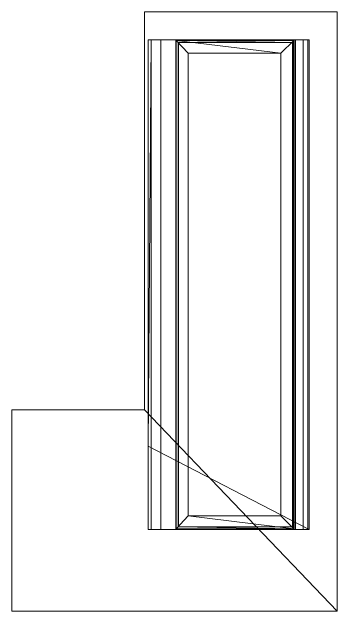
# Model space of a CAD drawing. Header units: inches. Extents: x -3354 to -3, y -8 to 1149.
# Drawn here: x -1576.38 to -1552.94, y 518.47 to 561.66 of the extents above; entities that cross this region are included whole.
import ezdxf

# ---------------------------------------------------------------- set-up
doc = ezdxf.new("R2010")
doc.units = ezdxf.units.IN
doc.header["$MEASUREMENT"] = 0
doc.layers.add('M-EQPM', color=50, linetype='Continuous', lineweight=13)

# ---------------------------------------------------------------- blocks, each defined once
blk = doc.blocks.new('Air_Conditioner-Mitsubishi_Electric-Wall_Mounted-PKA_Series - 18000 Btu_h-506125-01 - Lower Parking Level')
at = {"layer": 'M-EQPM', "color": 254, "transparency": 33554471}
mesh = blk.add_polyface(dxfattribs=at)
corners = [(23.532, 7.813, 3.5), (-19.656, 7.813, 3.5), (-19.656, -6.062, 3.5), (9.031, -6.062, 3.5), (9.031, -15.625, 3.5), (23.532, -15.625, 3.5)]
mesh.append_faces([[corners[k] for k in face] for face in [(1, 2, 3, 0)]], dxfattribs={"vtx2": -1, "color": 254})
mesh.append_faces([[corners[k] for k in face] for face in [(3, 4, 5, 0)]], dxfattribs={"vtx3": -1, "color": 254})
mesh = blk.add_polyface(dxfattribs=at)
corners = [(23.532, 7.813), (23.532, -15.625), (9.031, -15.625), (9.031, -6.062), (-19.656, -6.062), (-19.656, 7.813)]
mesh.append_faces([[corners[k] for k in face] for face in [(1, 2, 3, 0)]], dxfattribs={"vtx2": -1, "color": 254})
mesh.append_faces([[corners[k] for k in face] for face in [(3, 4, 5, 0)]], dxfattribs={"vtx3": -1, "color": 254})
mesh = blk.add_polyface(dxfattribs=at)
corners = [(23.532, 7.813, 3.5), (23.532, 7.813), (-19.656, 7.813), (-19.656, 7.813, 3.5)]
mesh.append_faces([[corners[k] for k in face] for face in [(0, 1, 2, 3)]], dxfattribs={"color": 254})
mesh = blk.add_polyface(dxfattribs=at)
corners = [(-19.656, 7.813, 3.5), (-19.656, 7.813), (-19.656, -6.062), (-19.656, -6.062, 3.5)]
mesh.append_faces([[corners[k] for k in face] for face in [(0, 1, 2, 3)]], dxfattribs={"color": 254})
mesh = blk.add_polyface(dxfattribs=at)
corners = [(23.532, -15.625, 3.5), (23.532, -15.625), (23.532, 7.813), (23.532, 7.813, 3.5)]
mesh.append_faces([[corners[k] for k in face] for face in [(0, 1, 2, 3)]], dxfattribs={"color": 254})
at = {"layer": 'M-EQPM', "color": 10}
mesh = blk.add_polyface(dxfattribs=at)
corners = [(-17.656, -5.812, 3.063), (-17.656, -5.582, 4.978), (-17.656, -4.902, 6.783), (-17.656, -3.813, 8.375), (-17.656, 4.812, 9.063), (-17.656, 5.366, 7.104), (-17.656, 5.7, 5.096), (-17.656, 5.812, 3.063), (-17.656, 5.812), (-17.656, -5.812)]
mesh.append_faces([[corners[k] for k in face] for face in [(5, 3, 4)]], dxfattribs={"vtx0": -1, "color": 10})
mesh.append_faces([[corners[k] for k in face] for face in [(2, 6, 1)]], dxfattribs={"vtx0": -1, "vtx1": -1, "color": 10})
mesh.append_faces([[corners[k] for k in face] for face in [(7, 0, 1, 6), (6, 2, 3, 5)]], dxfattribs={"vtx0": -1, "vtx2": -1, "color": 10})
mesh.append_faces([[corners[k] for k in face] for face in [(9, 0, 7, 8)]], dxfattribs={"vtx1": -1, "color": 10})
mesh = blk.add_polyface(dxfattribs=at)
corners = [(17.656, 5.812), (17.656, -5.812), (11.656, -5.812), (-17.656, -5.812), (-17.656, 5.812)]
mesh.append_faces([[corners[k] for k in face] for face in [(0, 1, 2)]], dxfattribs={"vtx2": -1, "color": 10})
mesh.append_faces([[corners[k] for k in face] for face in [(2, 3, 4, 0)]], dxfattribs={"vtx3": -1, "color": 10})
mesh = blk.add_polyface(dxfattribs=at)
corners = [(17.656, 5.812), (-17.656, 5.812), (-17.656, 5.812, 3.063), (17.656, 5.812, 3.063)]
mesh.append_faces([[corners[k] for k in face] for face in [(0, 1, 2, 3)]], dxfattribs={"color": 10})
mesh = blk.add_polyface(dxfattribs=at)
corners = [(17.656, 4.812, 9.063), (17.656, 5.366, 7.104), (17.656, 5.7, 5.096), (17.656, 5.812, 3.063), (-17.656, 5.812, 3.063), (-17.656, 5.7, 5.096), (-17.656, 5.366, 7.104), (-17.656, 4.812, 9.063)]
mesh.append_faces([[corners[k] for k in face] for face in [(4, 5, 2, 3)]], dxfattribs={"vtx1": -1, "color": 10})
mesh.append_faces([[corners[k] for k in face] for face in [(1, 2, 5, 6)]], dxfattribs={"vtx1": -1, "vtx3": -1, "color": 10})
mesh.append_faces([[corners[k] for k in face] for face in [(6, 7, 0, 1)]], dxfattribs={"vtx3": -1, "color": 10})
mesh = blk.add_polyface(dxfattribs=at)
corners = [(17.656, -5.812, 3.063), (17.656, -5.812), (17.656, 5.812), (17.656, 5.812, 3.063), (17.656, 5.7, 5.096), (17.656, 5.366, 7.104), (17.656, 4.812, 9.063), (17.656, -3.813, 8.375), (17.656, -4.902, 6.783), (17.656, -5.582, 4.978)]
mesh.append_faces([[corners[k] for k in face] for face in [(3, 1, 2)]], dxfattribs={"vtx0": -1, "color": 10})
mesh.append_faces([[corners[k] for k in face] for face in [(9, 3, 4)]], dxfattribs={"vtx0": -1, "vtx2": -1, "color": 10})
mesh.append_faces([[corners[k] for k in face] for face in [(4, 7, 8, 9)]], dxfattribs={"vtx0": -1, "vtx3": -1, "color": 10})
mesh.append_faces([[corners[k] for k in face] for face in [(0, 1, 3, 9)]], dxfattribs={"vtx1": -1, "vtx2": -1, "color": 10})
mesh.append_faces([[corners[k] for k in face] for face in [(5, 6, 7, 4)]], dxfattribs={"vtx2": -1, "color": 10})
mesh = blk.add_polyface(dxfattribs=at)
corners = [(17.656, 4.812, 9.063), (-17.656, 4.812, 9.063), (-17.656, -3.813, 8.375), (17.656, -3.813, 8.375)]
mesh.append_faces([[corners[k] for k in face] for face in [(0, 1, 2, 3)]], dxfattribs={"color": 10})
mesh = blk.add_polyface(dxfattribs=at)
corners = [(-17.597, 4.71, 9.608), (-17.597, 4.732, 9.333), (-17.597, -3.776, 8.654), (-17.597, -3.797, 8.929)]
mesh.append_faces([[corners[k] for k in face] for face in [(0, 1, 2, 3)]], dxfattribs={"color": 10})
mesh = blk.add_polyface(dxfattribs=at)
corners = [(-17.597, 4.71, 9.608), (17.597, 4.71, 9.608), (17.597, 4.732, 9.333), (-17.597, 4.732, 9.333)]
mesh.append_faces([[corners[k] for k in face] for face in [(0, 1, 2, 3)]], dxfattribs={"color": 10})
mesh = blk.add_polyface(dxfattribs=at)
corners = [(-17.597, -3.776, 8.654), (-17.597, 4.732, 9.333), (17.597, 4.732, 9.333), (17.597, -3.776, 8.654), (-17.46, 4.594, 9.322), (-17.46, -3.638, 8.665), (17.46, -3.638, 8.665), (17.46, 4.594, 9.322)]
mesh.append_faces([[corners[k] for k in face] for face in [(5, 1, 4), (1, 5, 0)]], dxfattribs={"vtx0": -1, "vtx1": -1, "color": 10})
mesh.append_faces([[corners[k] for k in face] for face in [(6, 3, 0, 5)]], dxfattribs={"vtx0": -1, "vtx2": -1, "color": 10})
mesh.append_faces([[corners[k] for k in face] for face in [(6, 7, 2), (2, 3, 6)]], dxfattribs={"vtx1": -1, "vtx2": -1, "color": 10})
mesh.append_faces([[corners[k] for k in face] for face in [(1, 2, 7, 4)]], dxfattribs={"vtx1": -1, "vtx3": -1, "color": 10})
mesh = blk.add_polyface(dxfattribs=at)
corners = [(-17.597, -3.797, 8.929), (-16.681, -2.925, 9.512), (-16.681, 3.756, 10.045), (-17.597, 4.71, 9.608)]
mesh.append_faces([[corners[k] for k in face] for face in [(0, 1, 2), (2, 3, 0)]], dxfattribs={"vtx2": -1, "color": 10})
mesh = blk.add_polyface(dxfattribs=at)
corners = [(-17.597, 4.71, 9.608), (-16.681, 3.756, 10.045), (16.681, 3.756, 10.045), (17.597, 4.71, 9.608)]
mesh.append_faces([[corners[k] for k in face] for face in [(0, 1, 2, 3)]], dxfattribs={"color": 10})
mesh = blk.add_polyface(dxfattribs=at)
corners = [(-17.46, 4.616, 9.047), (17.46, 4.616, 9.047), (17.46, -3.616, 8.391), (-17.46, -3.616, 8.391)]
mesh.append_faces([[corners[k] for k in face] for face in [(0, 1, 2, 3)]], dxfattribs={"color": 10})
mesh = blk.add_polyface(dxfattribs=at)
corners = [(-17.46, 4.594, 9.322), (-17.46, 4.616, 9.047), (-17.46, -3.616, 8.391), (-17.46, -3.638, 8.665)]
mesh.append_faces([[corners[k] for k in face] for face in [(0, 1, 2, 3)]], dxfattribs={"color": 10})
mesh = blk.add_polyface(dxfattribs=at)
corners = [(-17.46, 4.594, 9.322), (17.46, 4.594, 9.322), (17.46, 4.616, 9.047), (-17.46, 4.616, 9.047)]
mesh.append_faces([[corners[k] for k in face] for face in [(0, 1, 2, 3)]], dxfattribs={"color": 10})
mesh = blk.add_polyface(dxfattribs=at)
corners = [(17.597, 4.71, 9.608), (16.681, 3.756, 10.045), (16.681, -2.925, 9.512), (17.597, -3.797, 8.929)]
mesh.append_faces([[corners[k] for k in face] for face in [(0, 1, 2), (2, 3, 0)]], dxfattribs={"vtx2": -1, "color": 10})
mesh = blk.add_polyface(dxfattribs=at)
corners = [(17.46, 4.594, 9.322), (17.46, -3.638, 8.665), (17.46, -3.616, 8.391), (17.46, 4.616, 9.047)]
mesh.append_faces([[corners[k] for k in face] for face in [(0, 1, 2, 3)]], dxfattribs={"color": 10})
mesh = blk.add_polyface(dxfattribs=at)
corners = [(17.597, 4.71, 9.608), (17.597, -3.797, 8.929), (17.597, -3.776, 8.654), (17.597, 4.732, 9.333)]
mesh.append_faces([[corners[k] for k in face] for face in [(0, 1, 2, 3)]], dxfattribs={"color": 10})
mesh = blk.add_polyface(dxfattribs=at)
corners = [(-16.681, -2.925, 9.512), (16.681, -2.925, 9.512), (16.681, 3.756, 10.045), (-16.681, 3.756, 10.045)]
mesh.append_faces([[corners[k] for k in face] for face in [(0, 1, 2, 3)]], dxfattribs={"color": 10})
mesh = blk.add_polyface(dxfattribs=at)
corners = [(17.597, -3.797, 8.929), (16.681, -2.925, 9.512), (-16.681, -2.925, 9.512), (-17.597, -3.797, 8.929)]
mesh.append_faces([[corners[k] for k in face] for face in [(0, 1, 2, 3)]], dxfattribs={"color": 10})
mesh = blk.add_polyface(dxfattribs=at)
corners = [(17.656, -5.812, 3.063), (17.656, -5.582, 4.978), (17.656, -4.902, 6.783), (17.656, -3.813, 8.375), (-17.656, -3.813, 8.375), (-17.656, -4.902, 6.783), (-17.656, -5.582, 4.978), (-17.656, -5.812, 3.063), (11.656, -5.812, 3.063)]
mesh.append_faces([[corners[k] for k in face] for face in [(2, 5, 6, 1)]], dxfattribs={"vtx0": -1, "vtx2": -1, "color": 10})
mesh.append_faces([[corners[k] for k in face] for face in [(3, 4, 5, 2), (6, 7, 8)]], dxfattribs={"vtx2": -1, "color": 10})
mesh.append_faces([[corners[k] for k in face] for face in [(8, 0, 1, 6)]], dxfattribs={"vtx2": -1, "vtx3": -1, "color": 10})
mesh = blk.add_polyface(dxfattribs=at)
corners = [(-17.597, -3.776, 8.654), (17.597, -3.776, 8.654), (17.597, -3.797, 8.929), (-17.597, -3.797, 8.929)]
mesh.append_faces([[corners[k] for k in face] for face in [(0, 1, 2, 3)]], dxfattribs={"color": 10})
mesh = blk.add_polyface(dxfattribs=at)
corners = [(-17.46, -3.616, 8.391), (17.46, -3.616, 8.391), (17.46, -3.638, 8.665), (-17.46, -3.638, 8.665)]
mesh.append_faces([[corners[k] for k in face] for face in [(0, 1, 2, 3)]], dxfattribs={"color": 10})
mesh = blk.add_polyface(dxfattribs=at)
corners = [(17.656, -5.812), (17.656, -5.812, 3.063), (11.656, -5.812, 3.063), (-17.656, -5.812, 3.063), (-17.656, -5.812), (11.656, -5.812)]
mesh.append_faces([[corners[k] for k in face] for face in [(5, 0, 1, 2), (2, 3, 4, 5)]], dxfattribs={"vtx3": -1, "color": 10})
at = {"layer": 'M-EQPM', "color": 254, "transparency": 33554471}
mesh = blk.add_polyface(dxfattribs=at)
corners = [(-19.656, -6.062, 3.5), (-19.656, -6.062), (9.031, -6.062), (9.031, -6.062, 3.5)]
mesh.append_faces([[corners[k] for k in face] for face in [(0, 1, 2, 3)]], dxfattribs={"color": 254})
mesh = blk.add_polyface(dxfattribs=at)
corners = [(9.031, -6.062, 3.5), (9.031, -6.062), (9.031, -15.625), (9.031, -15.625, 3.5)]
mesh.append_faces([[corners[k] for k in face] for face in [(0, 1, 2, 3)]], dxfattribs={"color": 254})
mesh = blk.add_polyface(dxfattribs=at)
corners = [(9.031, -15.625, 3.5), (9.031, -15.625), (23.532, -15.625), (23.532, -15.625, 3.5)]
mesh.append_faces([[corners[k] for k in face] for face in [(0, 1, 2, 3)]], dxfattribs={"color": 254})

msp = doc.modelspace()

# ---------------------------------------------------------------- block references
at = {"layer": 'M-EQPM', "color": 254, "transparency": 33554471, "rotation": 269.9999999999923}
msp.add_blockref('Air_Conditioner-Mitsubishi_Electric-Wall_Mounted-PKA_Series - 18000 Btu_h-506125-01 - Lower Parking Level', (-1560.75, 542, 466.75), dxfattribs=at)

doc.saveas('drawing.dxf')
